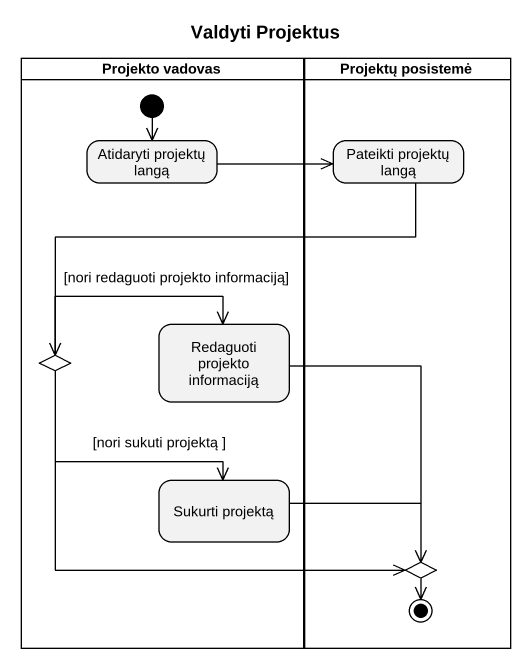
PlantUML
@startuml
title Valdyti Projektus
hide empty description
state "Projekto vadovas" as Projekto_vadovas <<partition>> {
  state "Atidaryti projektų langą" as Atidaryti_projektų_langą
  state "Redaguoti projekto informaciją" as Redaguoti_projekto
  state choice1 <<choice>>
  state "Sukurti projektą" as Sukurti_projektą
  [*] --> Atidaryti_projektų_langą
}
state "Projektų posistemė" as Projektų_posistemė <<partition>> {
  state "Pateikti projektų langą" as Pateikti_projektų_langą
  state choice2 <<choice>>
  choice2 --> [*]
}
Atidaryti_projektų_langą -right-> Pateikti_projektų_langą
Pateikti_projektų_langą -left-> choice1
Redaguoti_projekto --> choice2
choice1 -right-> Redaguoti_projekto : [nori redaguoti projekto informaciją]
choice1 --> Sukurti_projektą : [nori sukuti projektą ]
choice1 -right-> choice2
Sukurti_projektą -right-> choice2
@enduml
